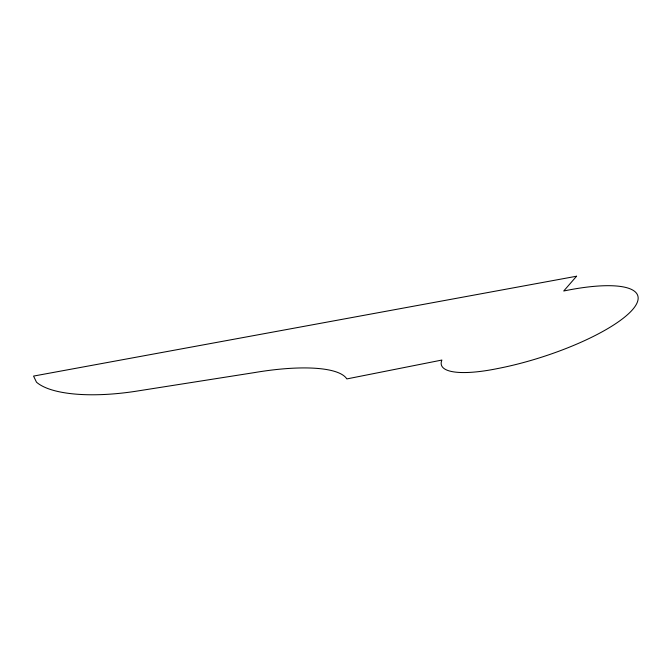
<?xml version="1.0" encoding="UTF-8"?>
<svg xmlns="http://www.w3.org/2000/svg" width="671" height="671" viewBox="0 0 671 671"><rect width="100%" height="100%" fill="white"/><g stroke="black" fill="none" stroke-linecap="round" stroke-linejoin="round"><path stroke-width="1.01" d="M576.582 276.226L563.715 291.004A110.161 29.197 -17.8 0 1 632.812 309.348A110.161 29.197 -17.8 0 1 497.614 368.555A83.59 21.732 -17.5 0 1 441.904 360.05L346.823 378.93A112.275 30.279 -12.9 0 0 254.468 372.59L135.852 391.26A110.287 36.695 -10.6 0 1 36.494 382.185L33.55 376.087L576.582 276.226"/></g></svg>
